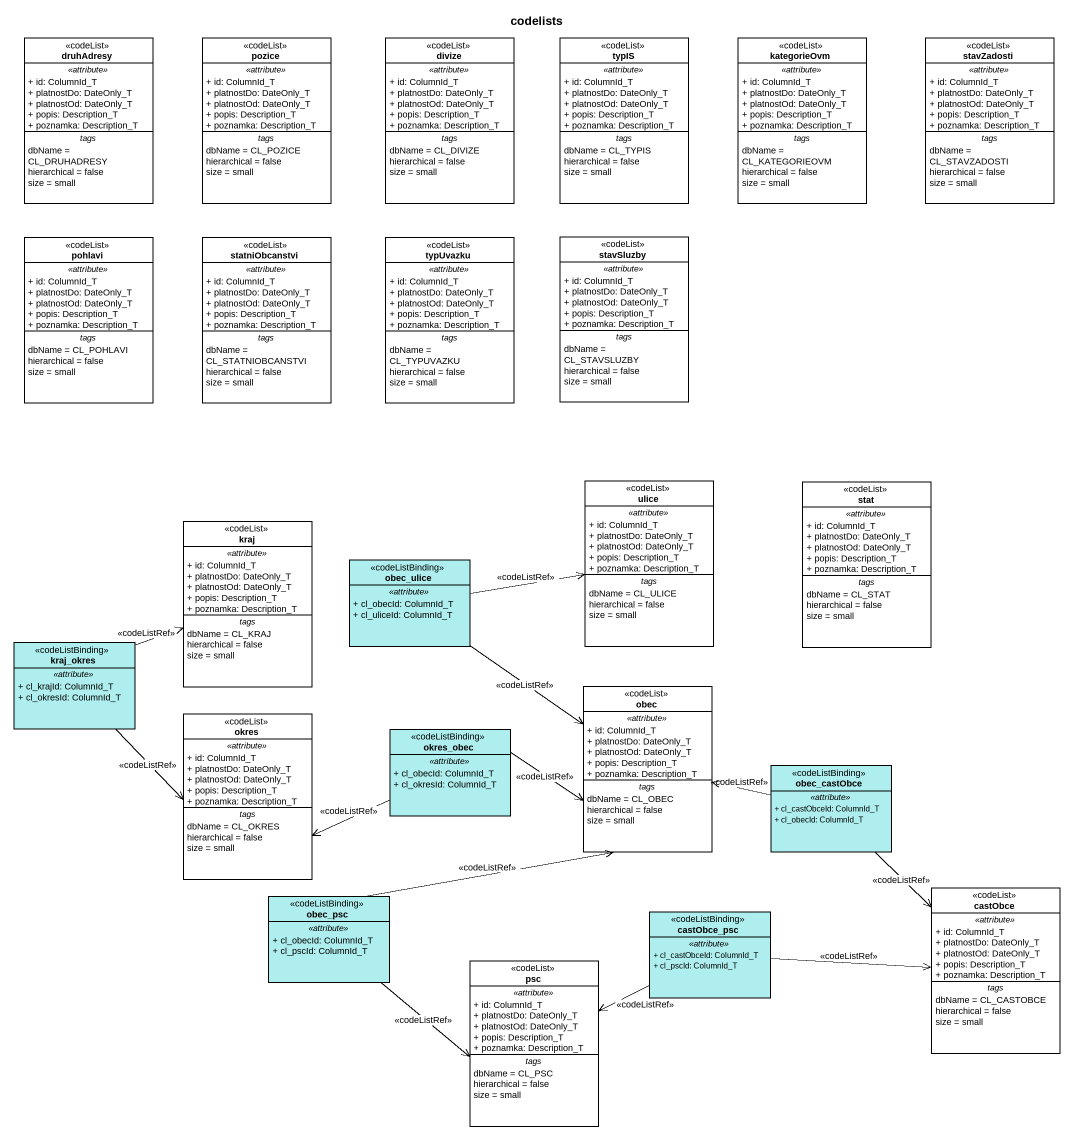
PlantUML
@startuml
title codelists
hide circle
hide empty members
skinparam classAttributeIconSize 0
class druhAdresy <<codeList>> {
  .. <<attribute>> ..
  + id: ColumnId_T
  + platnostDo: DateOnly_T
  + platnostOd: DateOnly_T
  + popis: Description_T
  + poznamka: Description_T
  -- tags --
  dbName = CL_DRUHADRESY
  hierarchical = false
  size = small
}
class pozice <<codeList>> {
  .. <<attribute>> ..
  + id: ColumnId_T
  + platnostDo: DateOnly_T
  + platnostOd: DateOnly_T
  + popis: Description_T
  + poznamka: Description_T
  -- tags --
  dbName = CL_POZICE
  hierarchical = false
  size = small
}
class divize <<codeList>> {
  .. <<attribute>> ..
  + id: ColumnId_T
  + platnostDo: DateOnly_T
  + platnostOd: DateOnly_T
  + popis: Description_T
  + poznamka: Description_T
  -- tags --
  dbName = CL_DIVIZE
  hierarchical = false
  size = small
}
class typIS <<codeList>> {
  .. <<attribute>> ..
  + id: ColumnId_T
  + platnostDo: DateOnly_T
  + platnostOd: DateOnly_T
  + popis: Description_T
  + poznamka: Description_T
  -- tags --
  dbName = CL_TYPIS
  hierarchical = false
  size = small
}
class kategorieOvm <<codeList>> {
  .. <<attribute>> ..
  + id: ColumnId_T
  + platnostDo: DateOnly_T
  + platnostOd: DateOnly_T
  + popis: Description_T
  + poznamka: Description_T
  -- tags --
  dbName = CL_KATEGORIEOVM
  hierarchical = false
  size = small
}
class stavZadosti <<codeList>> {
  .. <<attribute>> ..
  + id: ColumnId_T
  + platnostDo: DateOnly_T
  + platnostOd: DateOnly_T
  + popis: Description_T
  + poznamka: Description_T
  -- tags --
  dbName = CL_STAVZADOSTI
  hierarchical = false
  size = small
}
class pohlavi <<codeList>> {
  .. <<attribute>> ..
  + id: ColumnId_T
  + platnostDo: DateOnly_T
  + platnostOd: DateOnly_T
  + popis: Description_T
  + poznamka: Description_T
  -- tags --
  dbName = CL_POHLAVI
  hierarchical = false
  size = small
}
class statniObcanstvi <<codeList>> {
  .. <<attribute>> ..
  + id: ColumnId_T
  + platnostDo: DateOnly_T
  + platnostOd: DateOnly_T
  + popis: Description_T
  + poznamka: Description_T
  -- tags --
  dbName = CL_STATNIOBCANSTVI
  hierarchical = false
  size = small
}
class typUvazku <<codeList>> {
  .. <<attribute>> ..
  + id: ColumnId_T
  + platnostDo: DateOnly_T
  + platnostOd: DateOnly_T
  + popis: Description_T
  + poznamka: Description_T
  -- tags --
  dbName = CL_TYPUVAZKU
  hierarchical = false
  size = small
}
class stavSluzby <<codeList>> {
  .. <<attribute>> ..
  + id: ColumnId_T
  + platnostDo: DateOnly_T
  + platnostOd: DateOnly_T
  + popis: Description_T
  + poznamka: Description_T
  -- tags --
  dbName = CL_STAVSLUZBY
  hierarchical = false
  size = small
}
class ulice <<codeList>> {
  .. <<attribute>> ..
  + id: ColumnId_T
  + platnostDo: DateOnly_T
  + platnostOd: DateOnly_T
  + popis: Description_T
  + poznamka: Description_T
  -- tags --
  dbName = CL_ULICE
  hierarchical = false
  size = small
}
class stat <<codeList>> {
  .. <<attribute>> ..
  + id: ColumnId_T
  + platnostDo: DateOnly_T
  + platnostOd: DateOnly_T
  + popis: Description_T
  + poznamka: Description_T
  -- tags --
  dbName = CL_STAT
  hierarchical = false
  size = small
}
class kraj <<codeList>> {
  .. <<attribute>> ..
  + id: ColumnId_T
  + platnostDo: DateOnly_T
  + platnostOd: DateOnly_T
  + popis: Description_T
  + poznamka: Description_T
  -- tags --
  dbName = CL_KRAJ
  hierarchical = false
  size = small
}
class obec_ulice <<codeListBinding>> #AFEEEE {
  .. <<attribute>> ..
  + cl_obecId: ColumnId_T
  + cl_uliceId: ColumnId_T
}
class kraj_okres <<codeListBinding>> #AFEEEE {
  .. <<attribute>> ..
  + cl_krajId: ColumnId_T
  + cl_okresId: ColumnId_T
}
class obec <<codeList>> {
  .. <<attribute>> ..
  + id: ColumnId_T
  + platnostDo: DateOnly_T
  + platnostOd: DateOnly_T
  + popis: Description_T
  + poznamka: Description_T
  -- tags --
  dbName = CL_OBEC
  hierarchical = false
  size = small
}
class okres <<codeList>> {
  .. <<attribute>> ..
  + id: ColumnId_T
  + platnostDo: DateOnly_T
  + platnostOd: DateOnly_T
  + popis: Description_T
  + poznamka: Description_T
  -- tags --
  dbName = CL_OKRES
  hierarchical = false
  size = small
}
class okres_obec <<codeListBinding>> #AFEEEE {
  .. <<attribute>> ..
  + cl_obecId: ColumnId_T
  + cl_okresId: ColumnId_T
}
class obec_castObce <<codeListBinding>> #AFEEEE {
  .. <<attribute>> ..
  + cl_castObceId: ColumnId_T
  + cl_obecId: ColumnId_T
}
class obec_psc <<codeListBinding>> #AFEEEE {
  .. <<attribute>> ..
  + cl_obecId: ColumnId_T
  + cl_pscId: ColumnId_T
}
class castObce <<codeList>> {
  .. <<attribute>> ..
  + id: ColumnId_T
  + platnostDo: DateOnly_T
  + platnostOd: DateOnly_T
  + popis: Description_T
  + poznamka: Description_T
  -- tags --
  dbName = CL_CASTOBCE
  hierarchical = false
  size = small
}
class castObce_psc <<codeListBinding>> #AFEEEE {
  .. <<attribute>> ..
  + cl_castObceId: ColumnId_T
  + cl_pscId: ColumnId_T
}
class psc <<codeList>> {
  .. <<attribute>> ..
  + id: ColumnId_T
  + platnostDo: DateOnly_T
  + platnostOd: DateOnly_T
  + popis: Description_T
  + poznamka: Description_T
  -- tags --
  dbName = CL_PSC
  hierarchical = false
  size = small
}
obec_ulice -right-> ulice : <<codeListRef>>
obec_ulice --> obec : <<codeListRef>>
kraj_okres -right-> kraj : <<codeListRef>>
kraj_okres --> okres : <<codeListRef>>
okres_obec -right-> obec : <<codeListRef>>
okres_obec -left-> okres : <<codeListRef>>
obec_castObce -left-> obec : <<codeListRef>>
obec_castObce --> castObce : <<codeListRef>>
obec_psc -right-> obec : <<codeListRef>>
obec_psc -right-> psc : <<codeListRef>>
castObce_psc -right-> castObce : <<codeListRef>>
castObce_psc -left-> psc : <<codeListRef>>
@enduml
